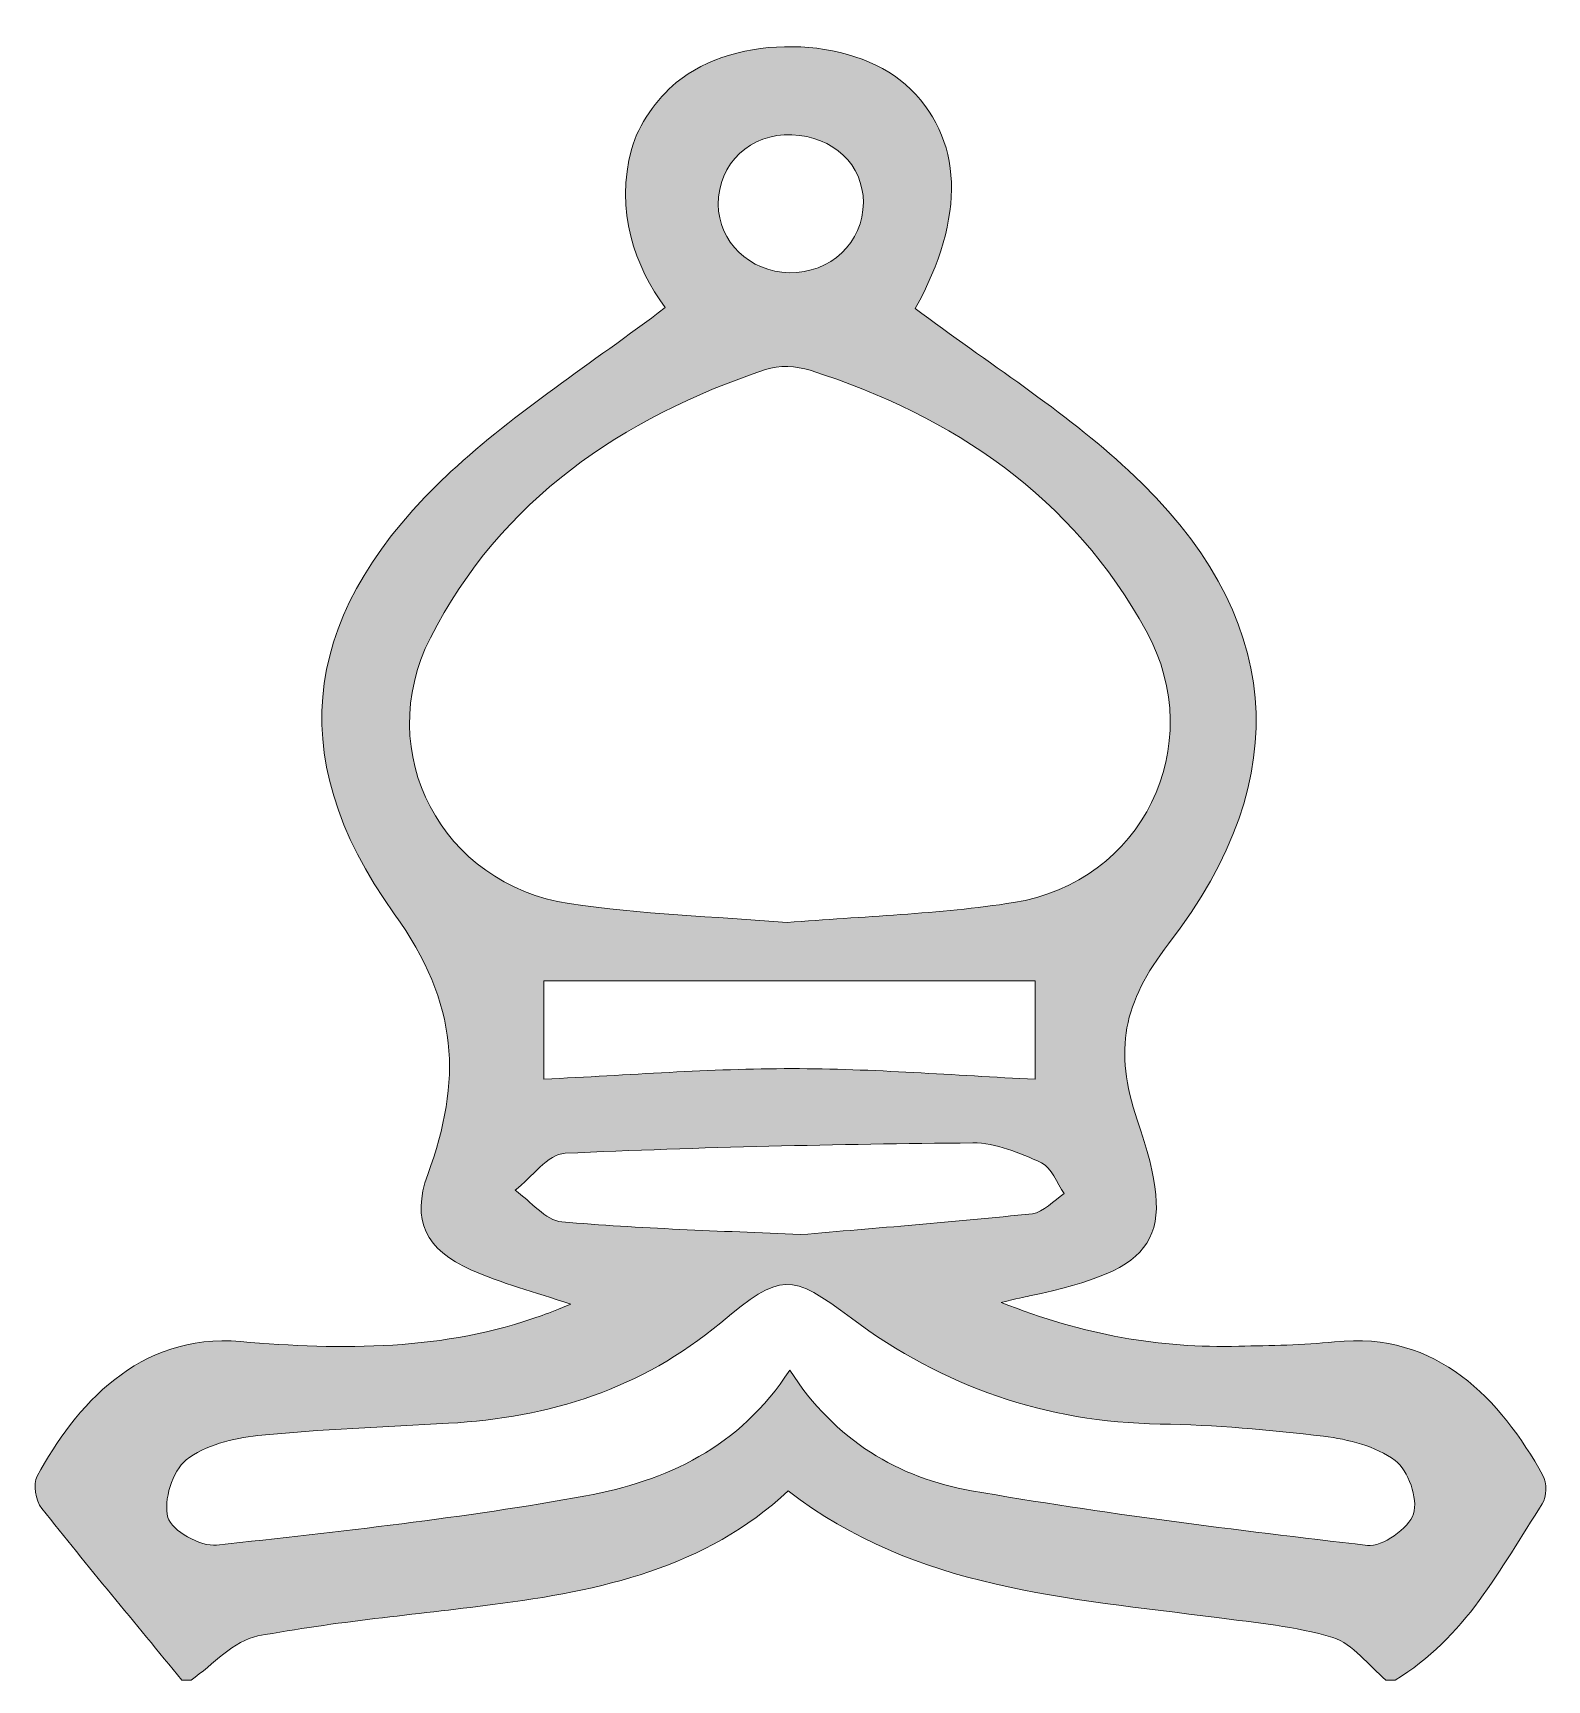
# Model space of a CAD drawing. Header units: inches. Extents: x 256 to 1798, y -1822 to -145.
import ezdxf

# ---------------------------------------------------------------- set-up
doc = ezdxf.new("R2010")
doc.units = ezdxf.units.IN
doc.header["$MEASUREMENT"] = 0
doc.layers.add('Layer 1', color=7, linetype='Continuous')

msp = doc.modelspace()

# ---------------------------------------------------------------- hatches: boundary and pattern name
at = {"layer": 'Layer 1', "true_color": 0xffffff}
h = msp.add_hatch(color=7, dxfattribs=at)
h.dxf.hatch_style = 2
edge = h.paths.add_edge_path()
edge.add_spline(control_points=[(407.5, -1822.3), (359.7, -1764.2), (311.5, -1706.5), (264.8, -1647.5), (258.7, -1639.7), (255.8, -1622.6), (260.2, -1614.6), (298.9, -1543.7), (362.8, -1468.8), (467.2, -1477.6), (570.9, -1486.4), (674.4, -1487.2), (774.4, -1450.9), (782.9, -1447.9), (791.2, -1444.4), (803.5, -1439.6), (766.4, -1427), (732.8, -1418.4), (701.6, -1404.5), (656.2, -1384.3), (640.8, -1354.3), (657.9, -1307.4), (692.7, -1211.8), (690.1, -1134.4), (623.7, -1041.9), (506, -878), (532.4, -730), (681.5, -591.8), (747.5, -530.6), (824.7, -481.6), (899.7, -424.8), (869.1, -383.6), (848.2, -325.9), (865.6, -262.9), (872.4, -238), (890.9, -212.6), (911, -195.7), (971.3, -145.1), (1088.7, -148), (1144.5, -197.6), (1204.2, -250.7), (1205.8, -333.6), (1154.2, -425.7), (1227.7, -480.8), (1305.3, -529.3), (1371.3, -590.4), (1529.1, -736.4), (1544.3, -901.6), (1412.3, -1072.6), (1366.1, -1132.4), (1356.2, -1180.9), (1380.4, -1251.8), (1422.5, -1375), (1400.9, -1403.4), (1270.8, -1431.1), (1264.8, -1432.3), (1258.9, -1433.8), (1241.8, -1437.7), (1326.2, -1471.2), (1403.6, -1484.4), (1484, -1482.4), (1516.5, -1481.6), (1549.1, -1481.4), (1581.3, -1477.9), (1686.5, -1466.7), (1750, -1536.6), (1793.6, -1613.9), (1797.7, -1621.3), (1797.5, -1635.8), (1792.9, -1642.9), (1750.2, -1708.6), (1713.9, -1780.1), (1642.9, -1822.3), (1639.8, -1822.3), (1636.7, -1822.3), (1633.6, -1822.3), (1615.8, -1807.4), (1600.1, -1785.4), (1579.5, -1779), (1541.6, -1767.4), (1501, -1764), (1461.3, -1758.7), (1310, -1738.5), (1155.2, -1730.5), (1025, -1629.6), (940.4, -1708.5), (833.8, -1731.4), (723.9, -1745.5), (644.2, -1755.7), (563.9, -1762.7), (485, -1777.4), (460.3, -1782), (439.4, -1806.7), (416.8, -1822.3), (413.7, -1822.3), (410.6, -1822.3), (407.5, -1822.3)], knot_values=[0, 0, 0, 0, 1, 1, 1, 2, 2, 2, 3, 3, 3, 4, 4, 4, 5, 5, 5, 6, 6, 6, 7, 7, 7, 8, 8, 8, 9, 9, 9, 10, 10, 10, 11, 11, 11, 12, 12, 12, 13, 13, 13, 14, 14, 14, 15, 15, 15, 16, 16, 16, 17, 17, 17, 18, 18, 18, 19, 19, 19, 20, 20, 20, 21, 21, 21, 22, 22, 22, 23, 23, 23, 24, 24, 24, 25, 25, 25, 26, 26, 26, 27, 27, 27, 28, 28, 28, 29, 29, 29, 30, 30, 30, 31, 31, 31, 32, 32, 32, 32], degree=3, periodic=1)
edge = h.paths.add_edge_path()
edge.add_spline(control_points=[(1023.9, -1050.9), (1100.7, -1044.5), (1178.3, -1042.6), (1254.3, -1030.6), (1384.9, -1010.1), (1454, -871.1), (1389.6, -754), (1314.7, -617.7), (1193.6, -535.2), (1047.3, -488.6), (1033.4, -484.2), (1015.5, -483.2), (1001.9, -487.8), (855, -537.2), (732.5, -620.2), (660.6, -761), (600.9, -877.8), (672.5, -1012.4), (802, -1031.7), (875, -1042.6), (949.4, -1044.8), (1023.9, -1050.9)], knot_values=[0, 0, 0, 0, 1, 1, 1, 2, 2, 2, 3, 3, 3, 4, 4, 4, 5, 5, 5, 6, 6, 6, 7, 7, 7, 7], degree=3, periodic=1)
edge = h.paths.add_edge_path()
edge.add_spline(control_points=[(1026.5, -1506.6), (1072.7, -1578.7), (1137.5, -1616.5), (1211.7, -1629.5), (1345.3, -1652.9), (1480.1, -1669.5), (1614.8, -1685.2), (1629.8, -1687), (1656.9, -1667.8), (1661.7, -1652.9), (1666.6, -1637.7), (1656.4, -1608.6), (1643, -1598.7), (1623.3, -1584.1), (1595.4, -1577.1), (1570.2, -1574.1), (1515, -1567.3), (1459.3, -1562.5), (1403.8, -1561.6), (1286.9, -1559.7), (1183.2, -1523.8), (1089.4, -1453.9), (1027.3, -1407.5), (1018, -1406.9), (956.2, -1458.5), (875, -1526.1), (781.9, -1555.1), (679, -1560.8), (614.2, -1564.5), (549.2, -1566.8), (484.7, -1573.4), (459.5, -1575.9), (430.9, -1583), (411.9, -1598.2), (397.9, -1609.4), (388.5, -1639.5), (393.3, -1656.7), (397, -1670.2), (426.6, -1686.7), (442.9, -1684.9), (568.6, -1671.1), (694.6, -1657.4), (818.9, -1634.7), (900, -1619.9), (975.6, -1585.8), (1026.5, -1506.6)], knot_values=[0, 0, 0, 0, 1, 1, 1, 2, 2, 2, 3, 3, 3, 4, 4, 4, 5, 5, 5, 6, 6, 6, 7, 7, 7, 8, 8, 8, 9, 9, 9, 10, 10, 10, 11, 11, 11, 12, 12, 12, 13, 13, 13, 14, 14, 14, 15, 15, 15, 15], degree=3, periodic=1)
edge = h.paths.add_edge_path()
edge.add_spline(control_points=[(1037.6, -1368.7), (1114.3, -1362.1), (1194.1, -1355.8), (1273.6, -1347.4), (1285, -1346.1), (1295.3, -1334), (1306.1, -1326.9), (1298.5, -1316.1), (1293.2, -1300.4), (1282.8, -1295.6), (1260.9, -1285.4), (1236.3, -1275.1), (1213, -1275.3), (1074.5, -1276.6), (936, -1279.6), (797.7, -1285.9), (780.2, -1286.7), (763.8, -1310.4), (746.9, -1323.5), (762.7, -1334.7), (777.8, -1354.3), (794.4, -1355.7), (874, -1362.7), (954.1, -1364.8), (1037.6, -1368.7)], knot_values=[0, 0, 0, 0, 1, 1, 1, 2, 2, 2, 3, 3, 3, 4, 4, 4, 5, 5, 5, 6, 6, 6, 7, 7, 7, 8, 8, 8, 8], degree=3, periodic=1)
edge = h.paths.add_edge_path()
edge.add_spline(control_points=[(776.1, -1210.4), (862.5, -1206.4), (945.6, -1199.6), (1028.6, -1199.7), (1111.3, -1199.7), (1194, -1206.6), (1276.4, -1210.5), (1276.4, -1177), (1276.4, -1141.5), (1276.4, -1110.4), (1108, -1110.4), (940.4, -1110.4), (776.1, -1110.4), (776.1, -1142.6), (776.1, -1177.1), (776.1, -1210.4)], knot_values=[0, 0, 0, 0, 1, 1, 1, 2, 2, 2, 3, 3, 3, 4, 4, 4, 5, 5, 5, 5], degree=3, periodic=1)
edge = h.paths.add_edge_path()
edge.add_spline(control_points=[(1026, -389.2), (1067.8, -390.1), (1101.5, -358.2), (1101.5, -317.8), (1101.4, -279.3), (1071.1, -250.5), (1028.8, -248.8), (986.5, -247.1), (953.6, -278), (953.7, -319.6), (953.8, -357.7), (985.6, -388.4), (1026, -389.2)], knot_values=[0, 0, 0, 0, 1, 1, 1, 2, 2, 2, 3, 3, 3, 4, 4, 4, 4], degree=3, periodic=1)

# ---------------------------------------------------------------- linework, layer by layer
at = {"layer": 'Layer 1', "lineweight": 0}
for points, knots in [([(407.5, -1822.3), (359.7, -1764.2), (311.5, -1706.5), (264.8, -1647.5), (258.7, -1639.7), (255.8, -1622.6), (260.2, -1614.6), (298.9, -1543.7), (362.8, -1468.8), (467.2, -1477.6), (570.9, -1486.4), (674.4, -1487.2), (774.4, -1450.9), (782.9, -1447.9), (791.2, -1444.4), (803.5, -1439.6), (766.4, -1427), (732.8, -1418.4), (701.6, -1404.5), (656.2, -1384.3), (640.8, -1354.3), (657.9, -1307.4), (692.7, -1211.8), (690.1, -1134.4), (623.7, -1041.9), (506, -878), (532.4, -730), (681.5, -591.8), (747.5, -530.6), (824.7, -481.6), (899.7, -424.8), (869.1, -383.6), (848.2, -325.9), (865.6, -262.9), (872.4, -238), (890.9, -212.6), (911, -195.7), (971.3, -145.1), (1088.7, -148), (1144.5, -197.6), (1204.2, -250.7), (1205.8, -333.6), (1154.2, -425.7), (1227.7, -480.8), (1305.3, -529.3), (1371.3, -590.4), (1529.1, -736.4), (1544.3, -901.6), (1412.3, -1072.6), (1366.1, -1132.4), (1356.2, -1180.9), (1380.4, -1251.8), (1422.5, -1375), (1400.9, -1403.4), (1270.8, -1431.1), (1264.8, -1432.3), (1258.9, -1433.8), (1241.8, -1437.7), (1326.2, -1471.2), (1403.6, -1484.4), (1484, -1482.4), (1516.5, -1481.6), (1549.1, -1481.4), (1581.3, -1477.9), (1686.5, -1466.7), (1750, -1536.6), (1793.6, -1613.9), (1797.7, -1621.3), (1797.5, -1635.8), (1792.9, -1642.9), (1750.2, -1708.6), (1713.9, -1780.1), (1642.9, -1822.3), (1639.8, -1822.3), (1636.7, -1822.3), (1633.6, -1822.3), (1615.8, -1807.4), (1600.1, -1785.4), (1579.5, -1779), (1541.6, -1767.4), (1501, -1764), (1461.3, -1758.7), (1310, -1738.5), (1155.2, -1730.5), (1025, -1629.6), (940.4, -1708.5), (833.8, -1731.4), (723.9, -1745.5), (644.2, -1755.7), (563.9, -1762.7), (485, -1777.4), (460.3, -1782), (439.4, -1806.7), (416.8, -1822.3), (413.7, -1822.3), (410.6, -1822.3), (407.5, -1822.3)], [0, 0, 0, 0, 1, 1, 1, 2, 2, 2, 3, 3, 3, 4, 4, 4, 5, 5, 5, 6, 6, 6, 7, 7, 7, 8, 8, 8, 9, 9, 9, 10, 10, 10, 11, 11, 11, 12, 12, 12, 13, 13, 13, 14, 14, 14, 15, 15, 15, 16, 16, 16, 17, 17, 17, 18, 18, 18, 19, 19, 19, 20, 20, 20, 21, 21, 21, 22, 22, 22, 23, 23, 23, 24, 24, 24, 25, 25, 25, 26, 26, 26, 27, 27, 27, 28, 28, 28, 29, 29, 29, 30, 30, 30, 31, 31, 31, 32, 32, 32, 32]), ([(1026, -389.2), (1067.8, -390.1), (1101.5, -358.2), (1101.5, -317.8), (1101.4, -279.3), (1071.1, -250.5), (1028.8, -248.8), (986.5, -247.1), (953.6, -278), (953.7, -319.6), (953.8, -357.7), (985.6, -388.4), (1026, -389.2)], [0, 0, 0, 0, 1, 1, 1, 2, 2, 2, 3, 3, 3, 4, 4, 4, 4]), ([(1023.9, -1050.9), (1100.7, -1044.5), (1178.3, -1042.6), (1254.3, -1030.6), (1384.9, -1010.1), (1454, -871.1), (1389.6, -754), (1314.7, -617.7), (1193.6, -535.2), (1047.3, -488.6), (1033.4, -484.2), (1015.5, -483.2), (1001.9, -487.8), (855, -537.2), (732.5, -620.2), (660.6, -761), (600.9, -877.8), (672.5, -1012.4), (802, -1031.7), (875, -1042.6), (949.4, -1044.8), (1023.9, -1050.9)], [0, 0, 0, 0, 1, 1, 1, 2, 2, 2, 3, 3, 3, 4, 4, 4, 5, 5, 5, 6, 6, 6, 7, 7, 7, 7]), ([(776.1, -1210.4), (862.5, -1206.4), (945.6, -1199.6), (1028.6, -1199.7), (1111.3, -1199.7), (1194, -1206.6), (1276.4, -1210.5), (1276.4, -1177), (1276.4, -1141.5), (1276.4, -1110.4), (1108, -1110.4), (940.4, -1110.4), (776.1, -1110.4), (776.1, -1142.6), (776.1, -1177.1), (776.1, -1210.4)], [0, 0, 0, 0, 1, 1, 1, 2, 2, 2, 3, 3, 3, 4, 4, 4, 5, 5, 5, 5]), ([(1037.6, -1368.7), (1114.3, -1362.1), (1194.1, -1355.8), (1273.6, -1347.4), (1285, -1346.1), (1295.3, -1334), (1306.1, -1326.9), (1298.5, -1316.1), (1293.2, -1300.4), (1282.8, -1295.6), (1260.9, -1285.4), (1236.3, -1275.1), (1213, -1275.3), (1074.5, -1276.6), (936, -1279.6), (797.7, -1285.9), (780.2, -1286.7), (763.8, -1310.4), (746.9, -1323.5), (762.7, -1334.7), (777.8, -1354.3), (794.4, -1355.7), (874, -1362.7), (954.1, -1364.8), (1037.6, -1368.7)], [0, 0, 0, 0, 1, 1, 1, 2, 2, 2, 3, 3, 3, 4, 4, 4, 5, 5, 5, 6, 6, 6, 7, 7, 7, 8, 8, 8, 8]), ([(1026.5, -1506.6), (1072.7, -1578.7), (1137.5, -1616.5), (1211.7, -1629.5), (1345.3, -1652.9), (1480.1, -1669.5), (1614.8, -1685.2), (1629.8, -1687), (1656.9, -1667.8), (1661.7, -1652.9), (1666.6, -1637.7), (1656.4, -1608.6), (1643, -1598.7), (1623.3, -1584.1), (1595.4, -1577.1), (1570.2, -1574.1), (1515, -1567.3), (1459.3, -1562.5), (1403.8, -1561.6), (1286.9, -1559.7), (1183.2, -1523.8), (1089.4, -1453.9), (1027.3, -1407.5), (1018, -1406.9), (956.2, -1458.5), (875, -1526.1), (781.9, -1555.1), (679, -1560.8), (614.2, -1564.5), (549.2, -1566.8), (484.7, -1573.4), (459.5, -1575.9), (430.9, -1583), (411.9, -1598.2), (397.9, -1609.4), (388.5, -1639.5), (393.3, -1656.7), (397, -1670.2), (426.6, -1686.7), (442.9, -1684.9), (568.6, -1671.1), (694.6, -1657.4), (818.9, -1634.7), (900, -1619.9), (975.6, -1585.8), (1026.5, -1506.6)], [0, 0, 0, 0, 1, 1, 1, 2, 2, 2, 3, 3, 3, 4, 4, 4, 5, 5, 5, 6, 6, 6, 7, 7, 7, 8, 8, 8, 9, 9, 9, 10, 10, 10, 11, 11, 11, 12, 12, 12, 13, 13, 13, 14, 14, 14, 15, 15, 15, 15])]:
    msp.add_open_spline(points, degree=3, knots=knots, dxfattribs=at)

doc.saveas('drawing.dxf')
